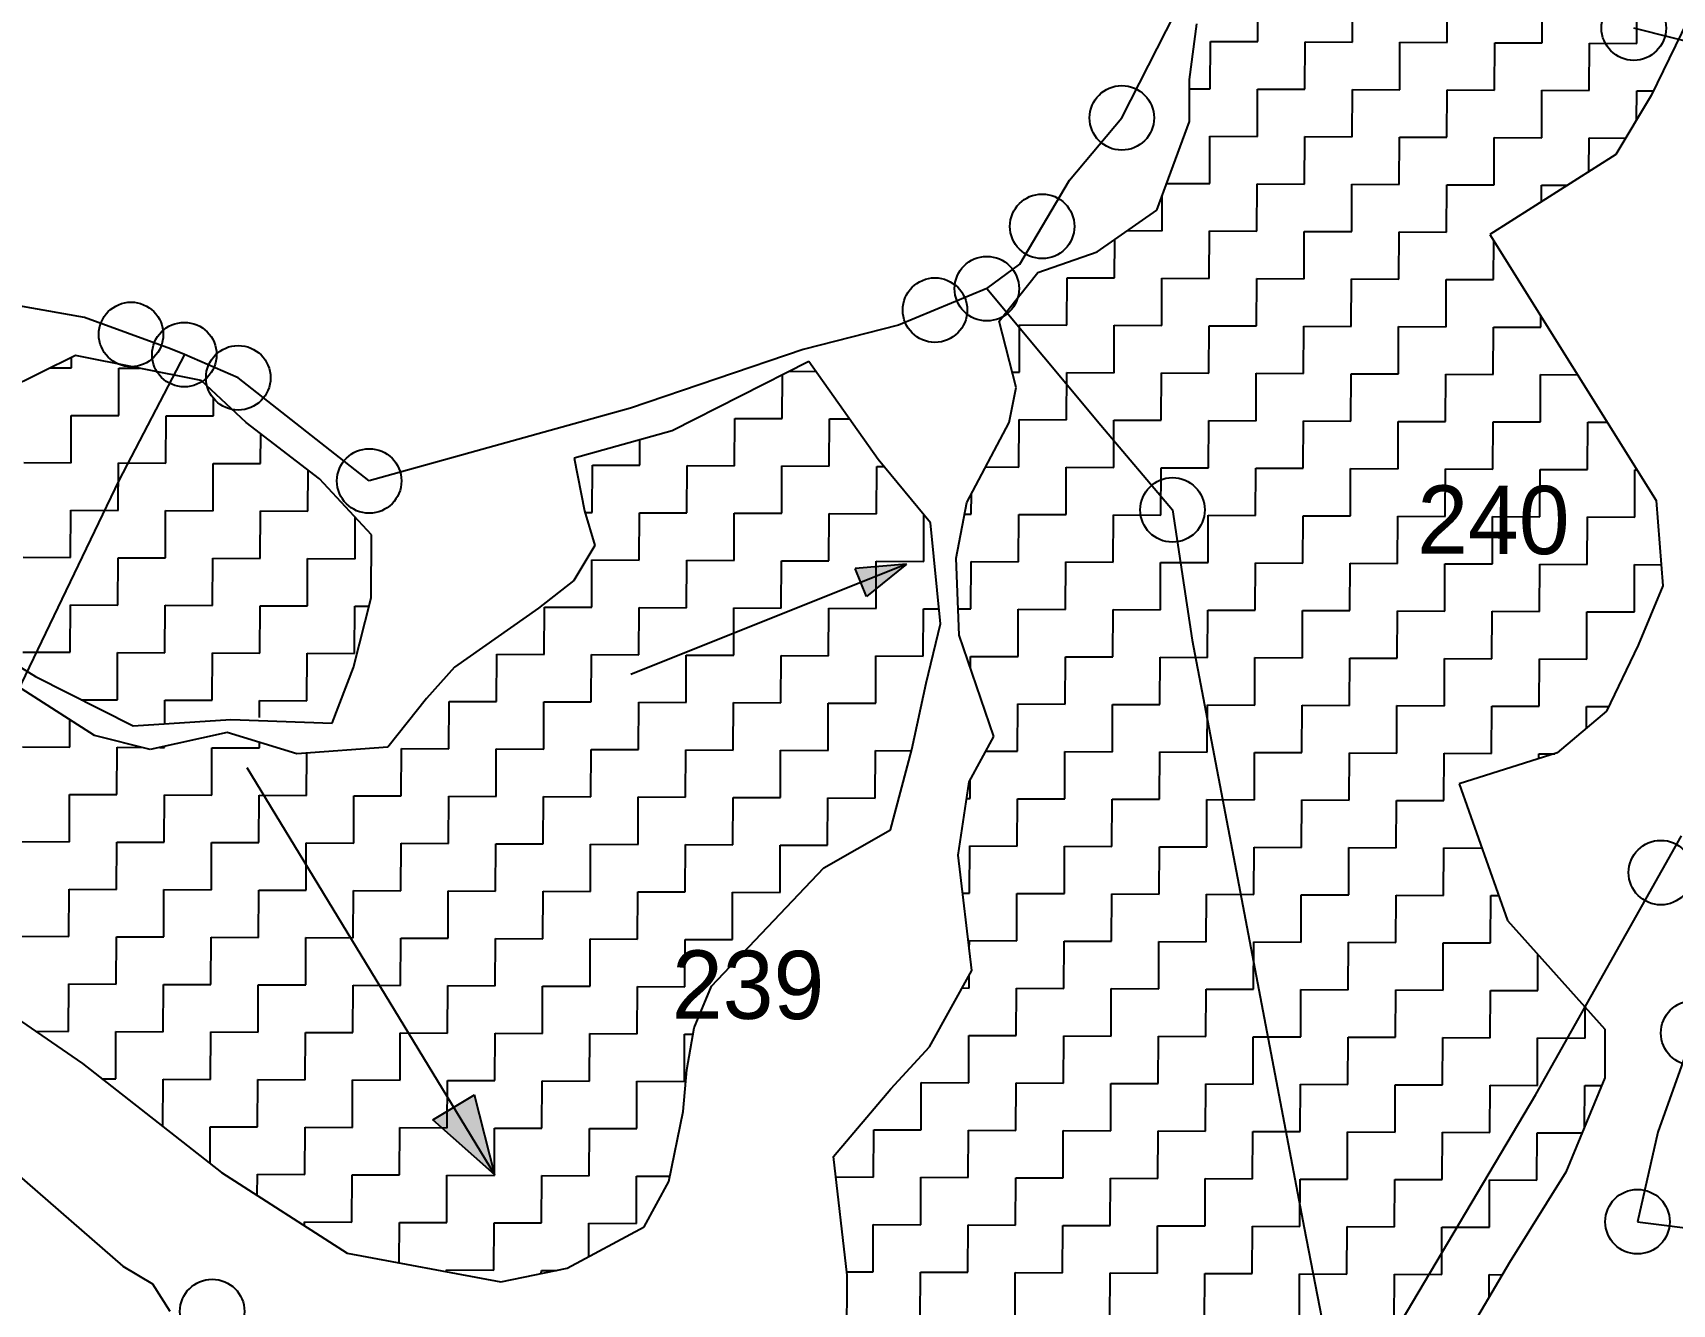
# Model space of a CAD drawing. Header units: metres. Extents: x 281411 to 286097, y 2026212 to 2030446.
# Drawn here: x 284972.3 to 285423.6, y 2029069.6 to 2029419.7 of the extents above; entities that cross this region are included whole.
import ezdxf
from ezdxf.enums import TextEntityAlignment as Align

# ---------------------------------------------------------------- set-up
doc = ezdxf.new("R2010")
doc.units = ezdxf.units.M
for name, color, linetype in [('POLY_HATCH', 12, 'Continuous'), ('POLY_PARCEL', 6, 'Continuous'), ('TEXT_PARCEL', 7, 'Continuous'), ('V_BOUND_LINE', 7, 'Continuous')]:
    doc.layers.add(name, color=color, linetype=linetype)
doc.styles.add('TEXT_MAP', font='')
doc.styles.get('TEXT_MAP').set_extended_font_data('Kruti Dev 050')

msp = doc.modelspace()

# ---------------------------------------------------------------- hatches: boundary and pattern name
h = msp.add_hatch(color=256)
h.paths.add_polyline_path([(285200.2, 2029268.39), (285201.74, 2029264.53), (285212.79, 2029273.44)])
h.paths.add_polyline_path([(285212.79, 2029273.44), (285198.65, 2029272.24), (285200.2, 2029268.39)])
h = msp.add_hatch(color=256)
h.paths.add_polyline_path([(285088.11, 2029123.84), (285082.42, 2029120.38), (285099.43, 2029105.23)])
h.paths.add_polyline_path([(285099.43, 2029105.23), (285093.81, 2029127.3), (285088.11, 2029123.84)])

# ---------------------------------------------------------------- linework, layer by layer
for points in [[(285212.79, 2029273.44), (285136.92, 2029243.02)], [(285212.79, 2029273.44), (285198.65, 2029272.24)], [(285201.74, 2029264.53), (285198.65, 2029272.24)], [(285212.79, 2029273.44), (285201.74, 2029264.53)], [(285099.43, 2029105.23), (285031.27, 2029217.33)], [(285082.42, 2029120.38), (285093.81, 2029127.3)], [(285099.43, 2029105.23), (285093.81, 2029127.3)], [(285099.43, 2029105.23), (285082.42, 2029120.38)]]:
    msp.add_lwpolyline(points)
for centre in [(285412.98, 2029421.01), (285272.05, 2029396.29), (285250.13, 2029366.42), (285234.89, 2029349.27), (285220.61, 2029343.37), (284999.31, 2029336.67), (285013.98, 2029331.11), (285028.82, 2029324.73), (285064.87, 2029296.32), (285286, 2029288.35), (285420.44, 2029188.49), (285429.32, 2029144.32), (285414.01, 2029092.36), (285021.65, 2029067.64)]:
    msp.add_circle(centre, 8.88)
at = {"layer": 'POLY_HATCH', "linetype": 'Continuous'}
for p, q in [((285335.57, 2029417.16), (285335.63, 2029430.21)), ((285361.66, 2029417.04), (285361.72, 2029430.09)), ((285387.75, 2029416.92), (285387.81, 2029429.97)), ((285413.85, 2029416.81), (285413.91, 2029429.85)), ((285309.48, 2029417.28), (285309.51, 2029424.78)), ((285296.37, 2029404.29), (285296.43, 2029417.34)), ((285296.43, 2029417.34), (285309.48, 2029417.28)), ((285322.47, 2029404.17), (285322.52, 2029417.22)), ((285322.52, 2029417.22), (285335.57, 2029417.16)), ((285348.56, 2029404.05), (285348.62, 2029417.1)), ((285348.62, 2029417.1), (285361.66, 2029417.04)), ((285374.65, 2029403.94), (285374.71, 2029416.98)), ((285374.71, 2029416.98), (285387.75, 2029416.92)), ((285400.74, 2029403.82), (285400.8, 2029416.87)), ((285400.8, 2029416.87), (285413.85, 2029416.81)), ((285290.69, 2029404.32), (285296.37, 2029404.29)), ((285309.36, 2029391.19), (285309.42, 2029404.23)), ((285309.42, 2029404.23), (285322.47, 2029404.17)), ((285335.45, 2029391.07), (285335.51, 2029404.11)), ((285335.51, 2029404.11), (285348.56, 2029404.05)), ((285361.54, 2029390.95), (285361.6, 2029404)), ((285361.6, 2029404), (285374.65, 2029403.94)), ((285387.64, 2029390.83), (285387.7, 2029403.88)), ((285387.7, 2029403.88), (285400.74, 2029403.82)), ((285413.75, 2029395.76), (285413.79, 2029403.76)), ((285413.79, 2029403.76), (285418.36, 2029403.74)), ((285296.26, 2029378.2), (285296.31, 2029391.24)), ((285296.31, 2029391.24), (285309.36, 2029391.19)), ((285322.35, 2029378.08), (285322.41, 2029391.13)), ((285322.41, 2029391.13), (285335.45, 2029391.07)), ((285348.44, 2029377.96), (285348.5, 2029391.01)), ((285348.5, 2029391.01), (285361.54, 2029390.95)), ((285374.53, 2029377.84), (285374.59, 2029390.89)), ((285374.59, 2029390.89), (285387.64, 2029390.83)), ((285400.64, 2029381.49), (285400.68, 2029390.77)), ((285400.68, 2029390.77), (285410.76, 2029390.73)), ((285284.4, 2029378.25), (285296.26, 2029378.2)), ((285309.24, 2029365.09), (285309.3, 2029378.14)), ((285309.3, 2029378.14), (285322.35, 2029378.08)), ((285335.33, 2029364.98), (285335.39, 2029378.02)), ((285335.39, 2029378.02), (285348.44, 2029377.96)), ((285283.15, 2029365.21), (285283.19, 2029374.98)), ((285361.43, 2029364.86), (285361.49, 2029377.9)), ((285361.49, 2029377.9), (285374.53, 2029377.84)), ((285387.56, 2029373.22), (285387.58, 2029377.79)), ((285387.58, 2029377.79), (285394.73, 2029377.75)), ((285273.6, 2029365.25), (285283.15, 2029365.21)), ((285296.14, 2029352.11), (285296.2, 2029365.15)), ((285296.2, 2029365.15), (285309.24, 2029365.09)), ((285322.23, 2029351.99), (285322.29, 2029365.03)), ((285322.29, 2029365.03), (285335.33, 2029364.98)), ((285348.32, 2029351.87), (285348.38, 2029364.92)), ((285348.38, 2029364.92), (285361.43, 2029364.86)), ((285270.05, 2029352.22), (285270.09, 2029362.8)), ((285374.41, 2029351.75), (285374.46, 2029362.4)), ((285256.94, 2029339.24), (285257, 2029352.28)), ((285257, 2029352.28), (285270.05, 2029352.22)), ((285283.03, 2029339.12), (285283.09, 2029352.17)), ((285283.09, 2029352.17), (285296.14, 2029352.11)), ((285309.12, 2029339), (285309.18, 2029352.05)), ((285309.18, 2029352.05), (285322.23, 2029351.99)), ((285335.22, 2029338.88), (285335.28, 2029351.93)), ((285335.28, 2029351.93), (285348.32, 2029351.87)), ((285361.31, 2029338.77), (285361.37, 2029351.81)), ((285361.37, 2029351.81), (285374.41, 2029351.75)), ((285243.84, 2029326.25), (285243.9, 2029339.3)), ((285243.9, 2029339.3), (285256.94, 2029339.24)), ((285269.93, 2029326.13), (285269.99, 2029339.18)), ((285269.99, 2029339.18), (285283.03, 2029339.12)), ((285296.02, 2029326.01), (285296.08, 2029339.06)), ((285296.08, 2029339.06), (285309.12, 2029339)), ((285322.11, 2029325.9), (285322.17, 2029338.94)), ((285322.17, 2029338.94), (285335.22, 2029338.88)), ((285348.2, 2029325.78), (285348.26, 2029338.82)), ((285348.26, 2029338.82), (285361.31, 2029338.77)), ((285374.3, 2029325.66), (285374.35, 2029338.71)), ((285374.35, 2029338.71), (285387.4, 2029338.65)), ((285387.4, 2029338.65), (285387.41, 2029341.69)), ((284982.92, 2029327.43), (284982.93, 2029330.33)), ((284977.11, 2029327.45), (284982.92, 2029327.43)), ((284995.9, 2029314.32), (284995.96, 2029327.37)), ((284995.96, 2029327.37), (285001.63, 2029327.34)), ((285178.55, 2029313.5), (285178.6, 2029325.51)), ((285178.55, 2029313.5), (285178.6, 2029325.51)), ((285180.62, 2029326.54), (285187.8, 2029326.5)), ((285180.62, 2029326.54), (285187.8, 2029326.5)), ((285241.92, 2029326.26), (285243.84, 2029326.25)), ((285256.82, 2029313.15), (285256.88, 2029326.19)), ((285256.88, 2029326.19), (285269.93, 2029326.13)), ((285282.92, 2029313.03), (285282.97, 2029326.07)), ((285282.97, 2029326.07), (285296.02, 2029326.01)), ((285309.01, 2029312.91), (285309.07, 2029325.96)), ((285309.07, 2029325.96), (285322.11, 2029325.9)), ((285335.1, 2029312.79), (285335.16, 2029325.84)), ((285335.16, 2029325.84), (285348.2, 2029325.78)), ((285361.19, 2029312.67), (285361.25, 2029325.72)), ((285361.25, 2029325.72), (285374.3, 2029325.66)), ((285387.28, 2029312.56), (285387.34, 2029325.6)), ((285387.34, 2029325.6), (285397.51, 2029325.56)), ((285022, 2029314.21), (285022.02, 2029319.31)), ((284982.8, 2029301.34), (284982.86, 2029314.38)), ((284982.86, 2029314.38), (284995.9, 2029314.32)), ((285008.89, 2029301.22), (285008.95, 2029314.26)), ((285008.95, 2029314.26), (285022, 2029314.21)), ((285165.44, 2029300.51), (285165.5, 2029313.56)), ((285165.44, 2029300.51), (285165.5, 2029313.56)), ((285165.5, 2029313.56), (285178.55, 2029313.5)), ((285165.5, 2029313.56), (285178.55, 2029313.5)), ((285191.53, 2029300.39), (285191.59, 2029313.44)), ((285191.53, 2029300.39), (285191.59, 2029313.44)), ((285191.59, 2029313.44), (285197.06, 2029313.42)), ((285191.59, 2029313.44), (285197.06, 2029313.42)), ((285243.72, 2029300.16), (285243.78, 2029313.2)), ((285243.78, 2029313.2), (285256.82, 2029313.15)), ((285269.81, 2029300.04), (285269.87, 2029313.09)), ((285269.87, 2029313.09), (285282.92, 2029313.03)), ((285295.9, 2029299.92), (285295.96, 2029312.97)), ((285295.96, 2029312.97), (285309.01, 2029312.91)), ((285321.99, 2029299.8), (285322.05, 2029312.85)), ((285322.05, 2029312.85), (285335.1, 2029312.79)), ((285348.09, 2029299.69), (285348.15, 2029312.73)), ((285348.15, 2029312.73), (285361.19, 2029312.67)), ((285374.18, 2029299.57), (285374.24, 2029312.62)), ((285374.24, 2029312.62), (285387.28, 2029312.56)), ((285400.27, 2029299.45), (285400.33, 2029312.5)), ((285400.33, 2029312.5), (285405.69, 2029312.47)), ((285034.98, 2029301.1), (285035.02, 2029309.32)), ((285139.35, 2029300.63), (285139.38, 2029307.65)), ((285139.35, 2029300.63), (285139.38, 2029307.65)), ((284969.75, 2029301.4), (284982.8, 2029301.34)), ((284995.79, 2029288.23), (284995.84, 2029301.28)), ((284995.84, 2029301.28), (285008.89, 2029301.22)), ((285021.88, 2029288.11), (285021.94, 2029301.16)), ((285021.94, 2029301.16), (285034.98, 2029301.1)), ((285047.97, 2029288), (285048.02, 2029299.32)), ((285126.25, 2029287.64), (285126.3, 2029300.69)), ((285126.25, 2029287.64), (285126.3, 2029300.69)), ((285126.3, 2029300.69), (285139.35, 2029300.63)), ((285126.3, 2029300.69), (285139.35, 2029300.63)), ((285152.34, 2029287.52), (285152.4, 2029300.57)), ((285152.34, 2029287.52), (285152.4, 2029300.57)), ((285152.4, 2029300.57), (285165.44, 2029300.51)), ((285152.4, 2029300.57), (285165.44, 2029300.51)), ((285178.43, 2029287.41), (285178.49, 2029300.45)), ((285178.43, 2029287.41), (285178.49, 2029300.45)), ((285178.49, 2029300.45), (285191.53, 2029300.39)), ((285178.49, 2029300.45), (285191.53, 2029300.39)), ((285204.52, 2029287.29), (285204.58, 2029300.33)), ((285204.52, 2029287.29), (285204.58, 2029300.33)), ((285204.58, 2029300.33), (285206.55, 2029300.33)), ((285204.58, 2029300.33), (285206.55, 2029300.33)), ((285234.57, 2029300.2), (285243.72, 2029300.16)), ((285256.71, 2029287.05), (285256.76, 2029300.1)), ((285256.76, 2029300.1), (285269.81, 2029300.04)), ((285282.8, 2029286.94), (285282.86, 2029299.98)), ((285282.86, 2029299.98), (285295.9, 2029299.92)), ((285308.89, 2029286.82), (285308.95, 2029299.86)), ((285308.95, 2029299.86), (285321.99, 2029299.8)), ((285334.98, 2029286.7), (285335.04, 2029299.75)), ((285335.04, 2029299.75), (285348.09, 2029299.69)), ((285361.07, 2029286.58), (285361.13, 2029299.63)), ((285361.13, 2029299.63), (285374.18, 2029299.57)), ((285387.17, 2029286.46), (285387.22, 2029299.51)), ((285387.22, 2029299.51), (285400.27, 2029299.45)), ((285413.26, 2029286.35), (285413.32, 2029299.39)), ((285413.32, 2029299.39), (285413.88, 2029299.39)), ((285230.61, 2029287.17), (285230.64, 2029292.75)), ((284982.68, 2029275.24), (284982.74, 2029288.29)), ((284982.74, 2029288.29), (284995.79, 2029288.23)), ((285008.77, 2029275.13), (285008.83, 2029288.17)), ((285008.83, 2029288.17), (285021.88, 2029288.11)), ((285034.86, 2029275.01), (285034.92, 2029288.05)), ((285034.92, 2029288.05), (285047.97, 2029288)), ((285060.96, 2029274.89), (285061.01, 2029286.32)), ((285124.28, 2029287.65), (285126.25, 2029287.64)), ((285124.28, 2029287.65), (285126.25, 2029287.64)), ((285139.23, 2029274.54), (285139.29, 2029287.58)), ((285139.23, 2029274.54), (285139.29, 2029287.58)), ((285139.29, 2029287.58), (285152.34, 2029287.52)), ((285139.29, 2029287.58), (285152.34, 2029287.52)), ((285165.32, 2029274.42), (285165.38, 2029287.47)), ((285165.32, 2029274.42), (285165.38, 2029287.47)), ((285165.38, 2029287.47), (285178.43, 2029287.41)), ((285165.38, 2029287.47), (285178.43, 2029287.41)), ((285191.42, 2029274.3), (285191.48, 2029287.35)), ((285191.42, 2029274.3), (285191.48, 2029287.35)), ((285191.48, 2029287.35), (285204.52, 2029287.29)), ((285191.48, 2029287.35), (285204.52, 2029287.29)), ((285217.51, 2029274.18), (285217.57, 2029286.99)), ((285217.51, 2029274.18), (285217.57, 2029286.99)), ((285228.78, 2029287.18), (285230.61, 2029287.17)), ((285243.6, 2029274.07), (285243.66, 2029287.11)), ((285243.66, 2029287.11), (285256.71, 2029287.05)), ((285269.69, 2029273.95), (285269.75, 2029286.99)), ((285269.75, 2029286.99), (285282.8, 2029286.94)), ((285295.78, 2029273.83), (285295.84, 2029286.88)), ((285295.84, 2029286.88), (285308.89, 2029286.82)), ((285321.88, 2029273.71), (285321.94, 2029286.76)), ((285321.94, 2029286.76), (285334.98, 2029286.7)), ((285347.97, 2029273.59), (285348.03, 2029286.64)), ((285348.03, 2029286.64), (285361.07, 2029286.58)), ((285374.06, 2029273.48), (285374.12, 2029286.52)), ((285374.12, 2029286.52), (285387.17, 2029286.46)), ((285400.15, 2029273.36), (285400.21, 2029286.41)), ((285400.21, 2029286.41), (285413.26, 2029286.35)), ((284969.63, 2029275.3), (284982.68, 2029275.24)), ((284995.67, 2029262.14), (284995.73, 2029275.19)), ((284995.73, 2029275.19), (285008.77, 2029275.13)), ((285021.76, 2029262.02), (285021.82, 2029275.07)), ((285021.82, 2029275.07), (285034.86, 2029275.01)), ((285047.85, 2029261.9), (285047.91, 2029274.95)), ((285047.91, 2029274.95), (285060.96, 2029274.89)), ((285126.13, 2029261.55), (285126.19, 2029274.6)), ((285126.13, 2029261.55), (285126.19, 2029274.6)), ((285126.19, 2029274.6), (285139.23, 2029274.54)), ((285126.19, 2029274.6), (285139.23, 2029274.54)), ((285152.22, 2029261.43), (285152.28, 2029274.48)), ((285152.22, 2029261.43), (285152.28, 2029274.48)), ((285152.28, 2029274.48), (285165.32, 2029274.42)), ((285152.28, 2029274.48), (285165.32, 2029274.42)), ((285178.31, 2029261.31), (285178.37, 2029274.36)), ((285178.31, 2029261.31), (285178.37, 2029274.36)), ((285178.37, 2029274.36), (285191.42, 2029274.3)), ((285178.37, 2029274.36), (285191.42, 2029274.3)), ((285204.4, 2029261.2), (285204.46, 2029274.24)), ((285204.4, 2029261.2), (285204.46, 2029274.24)), ((285204.46, 2029274.24), (285217.51, 2029274.18)), ((285204.46, 2029274.24), (285217.51, 2029274.18)), ((285230.5, 2029261.08), (285230.55, 2029274.13)), ((285230.55, 2029274.13), (285243.6, 2029274.07)), ((285256.59, 2029260.96), (285256.65, 2029274.01)), ((285256.65, 2029274.01), (285269.69, 2029273.95)), ((285282.68, 2029260.84), (285282.74, 2029273.89)), ((285282.74, 2029273.89), (285295.78, 2029273.83)), ((285308.77, 2029260.73), (285308.83, 2029273.77)), ((285308.83, 2029273.77), (285321.88, 2029273.71)), ((285334.86, 2029260.61), (285334.92, 2029273.65)), ((285334.92, 2029273.65), (285347.97, 2029273.59)), ((285360.96, 2029260.49), (285361.01, 2029273.54)), ((285361.01, 2029273.54), (285374.06, 2029273.48)), ((285387.05, 2029260.37), (285387.11, 2029273.42)), ((285387.11, 2029273.42), (285400.15, 2029273.36)), ((285413.14, 2029260.25), (285413.2, 2029273.3)), ((285413.2, 2029273.3), (285420.54, 2029273.27)), ((284982.56, 2029249.15), (284982.62, 2029262.2)), ((284982.62, 2029262.2), (284995.67, 2029262.14)), ((285008.65, 2029249.03), (285008.71, 2029262.08)), ((285008.71, 2029262.08), (285021.76, 2029262.02)), ((285034.75, 2029248.92), (285034.81, 2029261.96)), ((285034.81, 2029261.96), (285047.85, 2029261.9)), ((285060.84, 2029248.8), (285060.9, 2029261.84)), ((285060.9, 2029261.84), (285064.86, 2029261.83)), ((285113.02, 2029248.56), (285113.08, 2029261.61)), ((285113.02, 2029248.56), (285113.08, 2029261.61)), ((285113.08, 2029261.61), (285126.13, 2029261.55)), ((285113.08, 2029261.61), (285126.13, 2029261.55)), ((285139.11, 2029248.45), (285139.17, 2029261.49)), ((285139.11, 2029248.45), (285139.17, 2029261.49)), ((285139.17, 2029261.49), (285152.22, 2029261.43)), ((285139.17, 2029261.49), (285152.22, 2029261.43)), ((285165.21, 2029248.33), (285165.27, 2029261.37)), ((285165.21, 2029248.33), (285165.27, 2029261.37)), ((285165.27, 2029261.37), (285178.31, 2029261.31)), ((285165.27, 2029261.37), (285178.31, 2029261.31)), ((285191.3, 2029248.21), (285191.36, 2029261.26)), ((285191.3, 2029248.21), (285191.36, 2029261.26)), ((285191.36, 2029261.26), (285204.4, 2029261.2)), ((285191.36, 2029261.26), (285204.4, 2029261.2)), ((285217.39, 2029248.09), (285217.45, 2029261.14)), ((285217.39, 2029248.09), (285217.45, 2029261.14)), ((285217.45, 2029261.14), (285221.69, 2029261.12)), ((285217.45, 2029261.14), (285221.69, 2029261.12)), ((285227.01, 2029261.09), (285230.5, 2029261.08)), ((285243.48, 2029247.97), (285243.54, 2029261.02)), ((285243.54, 2029261.02), (285256.59, 2029260.96)), ((285269.57, 2029247.86), (285269.63, 2029260.9)), ((285269.63, 2029260.9), (285282.68, 2029260.84)), ((285295.67, 2029247.74), (285295.73, 2029260.78)), ((285295.73, 2029260.78), (285308.77, 2029260.73)), ((285321.76, 2029247.62), (285321.82, 2029260.67)), ((285321.82, 2029260.67), (285334.86, 2029260.61)), ((285347.85, 2029247.5), (285347.91, 2029260.55)), ((285347.91, 2029260.55), (285360.96, 2029260.49)), ((285373.94, 2029247.39), (285374, 2029260.43)), ((285374, 2029260.43), (285387.05, 2029260.37)), ((285400.03, 2029247.27), (285400.09, 2029260.31)), ((285400.09, 2029260.31), (285413.14, 2029260.25)), ((284969.52, 2029249.21), (284982.56, 2029249.15)), ((284995.55, 2029236.05), (284995.61, 2029249.09)), ((284995.61, 2029249.09), (285008.65, 2029249.03)), ((285021.64, 2029235.93), (285021.7, 2029248.98)), ((285021.7, 2029248.98), (285034.75, 2029248.92)), ((285047.73, 2029235.81), (285047.79, 2029248.86)), ((285047.79, 2029248.86), (285060.84, 2029248.8)), ((285099.92, 2029235.58), (285099.98, 2029248.62)), ((285099.92, 2029235.58), (285099.98, 2029248.62)), ((285099.98, 2029248.62), (285113.02, 2029248.56)), ((285099.98, 2029248.62), (285113.02, 2029248.56)), ((285126.01, 2029235.46), (285126.07, 2029248.5)), ((285126.01, 2029235.46), (285126.07, 2029248.5)), ((285126.07, 2029248.5), (285139.11, 2029248.45)), ((285126.07, 2029248.5), (285139.11, 2029248.45)), ((285152.1, 2029235.34), (285152.16, 2029248.39)), ((285152.1, 2029235.34), (285152.16, 2029248.39)), ((285152.16, 2029248.39), (285165.21, 2029248.33)), ((285152.16, 2029248.39), (285165.21, 2029248.33)), ((285178.19, 2029235.22), (285178.25, 2029248.27)), ((285178.19, 2029235.22), (285178.25, 2029248.27)), ((285178.25, 2029248.27), (285191.3, 2029248.21)), ((285178.25, 2029248.27), (285191.3, 2029248.21)), ((285204.29, 2029235.1), (285204.34, 2029248.15)), ((285204.29, 2029235.1), (285204.34, 2029248.15)), ((285204.34, 2029248.15), (285217.39, 2029248.09)), ((285204.34, 2029248.15), (285217.39, 2029248.09)), ((285230.42, 2029244.71), (285230.44, 2029248.03)), ((285230.44, 2029248.03), (285243.48, 2029247.97)), ((285256.47, 2029234.87), (285256.53, 2029247.92)), ((285256.53, 2029247.92), (285269.57, 2029247.86)), ((285282.56, 2029234.75), (285282.62, 2029247.8)), ((285282.62, 2029247.8), (285295.67, 2029247.74)), ((285308.65, 2029234.63), (285308.71, 2029247.68)), ((285308.71, 2029247.68), (285321.76, 2029247.62)), ((285334.75, 2029234.52), (285334.8, 2029247.56)), ((285334.8, 2029247.56), (285347.85, 2029247.5)), ((285360.84, 2029234.4), (285360.9, 2029247.44)), ((285360.9, 2029247.44), (285373.94, 2029247.39)), ((285386.93, 2029234.28), (285386.99, 2029247.33)), ((285386.99, 2029247.33), (285400.03, 2029247.27)), ((284985.61, 2029236.09), (284995.55, 2029236.05)), ((285008.57, 2029229.46), (285008.6, 2029235.99)), ((285008.6, 2029235.99), (285021.64, 2029235.93)), ((285034.67, 2029231.2), (285034.69, 2029235.87)), ((285034.69, 2029235.87), (285047.73, 2029235.81)), ((285086.81, 2029222.59), (285086.87, 2029235.64)), ((285086.81, 2029222.59), (285086.87, 2029235.64)), ((285086.87, 2029235.64), (285099.92, 2029235.58)), ((285086.87, 2029235.64), (285099.92, 2029235.58)), ((285112.9, 2029222.47), (285112.96, 2029235.52)), ((285112.9, 2029222.47), (285112.96, 2029235.52)), ((285112.96, 2029235.52), (285126.01, 2029235.46)), ((285112.96, 2029235.52), (285126.01, 2029235.46)), ((285139, 2029222.35), (285139.06, 2029235.4)), ((285139, 2029222.35), (285139.06, 2029235.4)), ((285139.06, 2029235.4), (285152.1, 2029235.34)), ((285139.06, 2029235.4), (285152.1, 2029235.34)), ((285165.09, 2029222.24), (285165.15, 2029235.28)), ((285165.09, 2029222.24), (285165.15, 2029235.28)), ((285165.15, 2029235.28), (285178.19, 2029235.22)), ((285165.15, 2029235.28), (285178.19, 2029235.22)), ((285191.18, 2029222.12), (285191.24, 2029235.16)), ((285191.18, 2029222.12), (285191.24, 2029235.16)), ((285191.24, 2029235.16), (285204.29, 2029235.1)), ((285191.24, 2029235.16), (285204.29, 2029235.1)), ((285243.36, 2029221.88), (285243.42, 2029234.93)), ((285243.42, 2029234.93), (285256.47, 2029234.87)), ((285269.46, 2029221.76), (285269.52, 2029234.81)), ((285269.52, 2029234.81), (285282.56, 2029234.75)), ((285295.55, 2029221.65), (285295.61, 2029234.69)), ((285295.61, 2029234.69), (285308.65, 2029234.63)), ((285321.64, 2029221.53), (285321.7, 2029234.57)), ((285321.7, 2029234.57), (285334.75, 2029234.52)), ((285347.73, 2029221.41), (285347.79, 2029234.46)), ((285347.79, 2029234.46), (285360.84, 2029234.4)), ((285373.82, 2029221.29), (285373.88, 2029234.34)), ((285373.88, 2029234.34), (285386.93, 2029234.28)), ((285399.95, 2029228.22), (285399.98, 2029234.22)), ((285399.98, 2029234.22), (285406.07, 2029234.19)), ((284982.45, 2029223.06), (284982.48, 2029230.57)), ((284982.45, 2029223.06), (284982.48, 2029230.57)), ((284969.4, 2029223.12), (284982.45, 2029223.06)), ((284969.4, 2029223.12), (284982.45, 2029223.06)), ((284995.43, 2029209.96), (284995.49, 2029223)), ((284995.43, 2029209.96), (284995.49, 2029223)), ((284995.49, 2029223), (285002.13, 2029222.97)), ((284995.49, 2029223), (285002.13, 2029222.97)), ((285007.26, 2029222.95), (285008.54, 2029222.94)), ((285007.26, 2029222.95), (285008.54, 2029222.94)), ((285008.54, 2029222.94), (285008.54, 2029223.23)), ((285008.54, 2029222.94), (285008.54, 2029223.23)), ((285021.52, 2029209.84), (285021.58, 2029222.88)), ((285021.52, 2029209.84), (285021.58, 2029222.88)), ((285021.58, 2029222.88), (285034.63, 2029222.82)), ((285021.58, 2029222.88), (285034.63, 2029222.82)), ((285034.63, 2029222.82), (285034.64, 2029224.35)), ((285034.63, 2029222.82), (285034.64, 2029224.35)), ((285047.62, 2029209.72), (285047.67, 2029221.4)), ((285047.62, 2029209.72), (285047.67, 2029221.4)), ((285073.71, 2029209.6), (285073.77, 2029222.65)), ((285073.71, 2029209.6), (285073.77, 2029222.65)), ((285073.77, 2029222.65), (285086.81, 2029222.59)), ((285073.77, 2029222.65), (285086.81, 2029222.59)), ((285099.8, 2029209.48), (285099.86, 2029222.53)), ((285099.8, 2029209.48), (285099.86, 2029222.53)), ((285099.86, 2029222.53), (285112.9, 2029222.47)), ((285099.86, 2029222.53), (285112.9, 2029222.47)), ((285125.89, 2029209.37), (285125.95, 2029222.41)), ((285125.89, 2029209.37), (285125.95, 2029222.41)), ((285125.95, 2029222.41), (285139, 2029222.35)), ((285125.95, 2029222.41), (285139, 2029222.35)), ((285151.98, 2029209.25), (285152.04, 2029222.29)), ((285151.98, 2029209.25), (285152.04, 2029222.29)), ((285152.04, 2029222.29), (285165.09, 2029222.24)), ((285152.04, 2029222.29), (285165.09, 2029222.24)), ((285178.08, 2029209.13), (285178.13, 2029222.18)), ((285178.08, 2029209.13), (285178.13, 2029222.18)), ((285178.13, 2029222.18), (285191.18, 2029222.12)), ((285178.13, 2029222.18), (285191.18, 2029222.12)), ((285204.17, 2029209.01), (285204.23, 2029222.06)), ((285204.17, 2029209.01), (285204.23, 2029222.06)), ((285204.23, 2029222.06), (285214.16, 2029222.01)), ((285204.23, 2029222.06), (285214.16, 2029222.01)), ((285234.61, 2029221.92), (285243.36, 2029221.88)), ((285256.35, 2029208.78), (285256.41, 2029221.82)), ((285256.41, 2029221.82), (285269.46, 2029221.76)), ((285282.44, 2029208.66), (285282.5, 2029221.71)), ((285282.5, 2029221.71), (285295.55, 2029221.65)), ((285308.54, 2029208.54), (285308.59, 2029221.59)), ((285308.59, 2029221.59), (285321.64, 2029221.53)), ((285334.63, 2029208.42), (285334.69, 2029221.47)), ((285334.69, 2029221.47), (285347.73, 2029221.41)), ((285360.72, 2029208.31), (285360.78, 2029221.35)), ((285360.78, 2029221.35), (285373.82, 2029221.29)), ((285386.86, 2029219.82), (285386.87, 2029221.23)), ((285386.87, 2029221.23), (285391.29, 2029221.21)), ((285230.26, 2029208.9), (285230.28, 2029213.98)), ((284982.33, 2029196.97), (284982.39, 2029210.01)), ((284982.33, 2029196.97), (284982.39, 2029210.01)), ((284982.39, 2029210.01), (284995.43, 2029209.96)), ((284982.39, 2029210.01), (284995.43, 2029209.96)), ((285008.42, 2029196.85), (285008.48, 2029209.9)), ((285008.42, 2029196.85), (285008.48, 2029209.9)), ((285008.48, 2029209.9), (285021.52, 2029209.84)), ((285008.48, 2029209.9), (285021.52, 2029209.84)), ((285034.51, 2029196.73), (285034.57, 2029209.78)), ((285034.51, 2029196.73), (285034.57, 2029209.78)), ((285034.57, 2029209.78), (285047.62, 2029209.72)), ((285034.57, 2029209.78), (285047.62, 2029209.72)), ((285060.6, 2029196.62), (285060.66, 2029209.66)), ((285060.6, 2029196.62), (285060.66, 2029209.66)), ((285060.66, 2029209.66), (285073.71, 2029209.6)), ((285060.66, 2029209.66), (285073.71, 2029209.6)), ((285086.7, 2029196.5), (285086.75, 2029209.54)), ((285086.7, 2029196.5), (285086.75, 2029209.54)), ((285086.75, 2029209.54), (285099.8, 2029209.48)), ((285086.75, 2029209.54), (285099.8, 2029209.48)), ((285112.79, 2029196.38), (285112.85, 2029209.43)), ((285112.79, 2029196.38), (285112.85, 2029209.43)), ((285112.85, 2029209.43), (285125.89, 2029209.37)), ((285112.85, 2029209.43), (285125.89, 2029209.37)), ((285138.88, 2029196.26), (285138.94, 2029209.31)), ((285138.88, 2029196.26), (285138.94, 2029209.31)), ((285138.94, 2029209.31), (285151.98, 2029209.25)), ((285138.94, 2029209.31), (285151.98, 2029209.25)), ((285164.97, 2029196.14), (285165.03, 2029209.19)), ((285164.97, 2029196.14), (285165.03, 2029209.19)), ((285165.03, 2029209.19), (285178.08, 2029209.13)), ((285165.03, 2029209.19), (285178.08, 2029209.13)), ((285191.06, 2029196.03), (285191.12, 2029209.07)), ((285191.06, 2029196.03), (285191.12, 2029209.07)), ((285191.12, 2029209.07), (285204.17, 2029209.01)), ((285191.12, 2029209.07), (285204.17, 2029209.01)), ((285229.33, 2029208.9), (285230.26, 2029208.9)), ((285243.25, 2029195.79), (285243.31, 2029208.84)), ((285243.31, 2029208.84), (285256.35, 2029208.78)), ((285269.34, 2029195.67), (285269.4, 2029208.72)), ((285269.4, 2029208.72), (285282.44, 2029208.66)), ((285295.43, 2029195.55), (285295.49, 2029208.6)), ((285295.49, 2029208.6), (285308.54, 2029208.54)), ((285321.52, 2029195.44), (285321.58, 2029208.48)), ((285321.58, 2029208.48), (285334.63, 2029208.42)), ((285347.61, 2029195.32), (285347.67, 2029208.36)), ((285347.67, 2029208.36), (285360.72, 2029208.31)), ((284969.28, 2029197.03), (284982.33, 2029196.97)), ((284969.28, 2029197.03), (284982.33, 2029196.97)), ((284995.31, 2029183.86), (284995.37, 2029196.91)), ((284995.31, 2029183.86), (284995.37, 2029196.91)), ((284995.37, 2029196.91), (285008.42, 2029196.85)), ((284995.37, 2029196.91), (285008.42, 2029196.85)), ((285021.41, 2029183.75), (285021.47, 2029196.79)), ((285021.41, 2029183.75), (285021.47, 2029196.79)), ((285021.47, 2029196.79), (285034.51, 2029196.73)), ((285021.47, 2029196.79), (285034.51, 2029196.73)), ((285047.5, 2029183.63), (285047.56, 2029196.67)), ((285047.5, 2029183.63), (285047.56, 2029196.67)), ((285047.56, 2029196.67), (285060.6, 2029196.62)), ((285047.56, 2029196.67), (285060.6, 2029196.62)), ((285073.59, 2029183.51), (285073.65, 2029196.56)), ((285073.59, 2029183.51), (285073.65, 2029196.56)), ((285073.65, 2029196.56), (285086.7, 2029196.5)), ((285073.65, 2029196.56), (285086.7, 2029196.5)), ((285099.68, 2029183.39), (285099.74, 2029196.44)), ((285099.68, 2029183.39), (285099.74, 2029196.44)), ((285099.74, 2029196.44), (285112.79, 2029196.38)), ((285099.74, 2029196.44), (285112.79, 2029196.38)), ((285125.77, 2029183.27), (285125.83, 2029196.32)), ((285125.77, 2029183.27), (285125.83, 2029196.32)), ((285125.83, 2029196.32), (285138.88, 2029196.26)), ((285125.83, 2029196.32), (285138.88, 2029196.26)), ((285151.87, 2029183.16), (285151.93, 2029196.2)), ((285151.87, 2029183.16), (285151.93, 2029196.2)), ((285151.93, 2029196.2), (285164.97, 2029196.14)), ((285151.93, 2029196.2), (285164.97, 2029196.14)), ((285177.96, 2029183.04), (285178.02, 2029196.08)), ((285177.96, 2029183.04), (285178.02, 2029196.08)), ((285178.02, 2029196.08), (285191.06, 2029196.03)), ((285178.02, 2029196.08), (285191.06, 2029196.03)), ((285230.14, 2029182.8), (285230.2, 2029195.85)), ((285230.2, 2029195.85), (285243.25, 2029195.79)), ((285256.23, 2029182.69), (285256.29, 2029195.73)), ((285256.29, 2029195.73), (285269.34, 2029195.67)), ((285282.33, 2029182.57), (285282.38, 2029195.61)), ((285282.38, 2029195.61), (285295.43, 2029195.55)), ((285308.42, 2029182.45), (285308.48, 2029195.5)), ((285308.48, 2029195.5), (285321.52, 2029195.44)), ((285334.51, 2029182.33), (285334.57, 2029195.38)), ((285334.57, 2029195.38), (285347.61, 2029195.32)), ((285360.6, 2029182.21), (285360.66, 2029195.26)), ((285360.66, 2029195.26), (285371.22, 2029195.21)), ((284982.21, 2029170.88), (284982.27, 2029183.92)), ((284982.21, 2029170.88), (284982.27, 2029183.92)), ((284982.27, 2029183.92), (284995.31, 2029183.86)), ((284982.27, 2029183.92), (284995.31, 2029183.86)), ((285008.3, 2029170.76), (285008.36, 2029183.8)), ((285008.3, 2029170.76), (285008.36, 2029183.8)), ((285008.36, 2029183.8), (285021.41, 2029183.75)), ((285008.36, 2029183.8), (285021.41, 2029183.75)), ((285034.39, 2029170.64), (285034.45, 2029183.69)), ((285034.39, 2029170.64), (285034.45, 2029183.69)), ((285034.45, 2029183.69), (285047.5, 2029183.63)), ((285034.45, 2029183.69), (285047.5, 2029183.63)), ((285060.49, 2029170.52), (285060.54, 2029183.57)), ((285060.49, 2029170.52), (285060.54, 2029183.57)), ((285060.54, 2029183.57), (285073.59, 2029183.51)), ((285060.54, 2029183.57), (285073.59, 2029183.51)), ((285086.58, 2029170.41), (285086.64, 2029183.45)), ((285086.58, 2029170.41), (285086.64, 2029183.45)), ((285086.64, 2029183.45), (285099.68, 2029183.39)), ((285086.64, 2029183.45), (285099.68, 2029183.39)), ((285112.67, 2029170.29), (285112.73, 2029183.33)), ((285112.67, 2029170.29), (285112.73, 2029183.33)), ((285112.73, 2029183.33), (285125.77, 2029183.27)), ((285112.73, 2029183.33), (285125.77, 2029183.27)), ((285138.76, 2029170.17), (285138.82, 2029183.22)), ((285138.76, 2029170.17), (285138.82, 2029183.22)), ((285138.82, 2029183.22), (285151.87, 2029183.16)), ((285138.82, 2029183.22), (285151.87, 2029183.16)), ((285164.85, 2029170.05), (285164.91, 2029183.1)), ((285164.85, 2029170.05), (285164.91, 2029183.1)), ((285164.91, 2029183.1), (285177.96, 2029183.04)), ((285164.91, 2029183.1), (285177.96, 2029183.04)), ((285228.26, 2029182.81), (285230.14, 2029182.8)), ((285243.13, 2029169.7), (285243.19, 2029182.74)), ((285243.19, 2029182.74), (285256.23, 2029182.69)), ((285269.22, 2029169.58), (285269.28, 2029182.63)), ((285269.28, 2029182.63), (285282.33, 2029182.57)), ((285295.31, 2029169.46), (285295.37, 2029182.51)), ((285295.37, 2029182.51), (285308.42, 2029182.45)), ((285321.41, 2029169.34), (285321.46, 2029182.39)), ((285321.46, 2029182.39), (285334.51, 2029182.33)), ((285347.5, 2029169.23), (285347.56, 2029182.27)), ((285347.56, 2029182.27), (285360.6, 2029182.21)), ((285373.59, 2029169.11), (285373.65, 2029182.16)), ((285373.65, 2029182.16), (285375.85, 2029182.15)), ((284969.16, 2029170.94), (284982.21, 2029170.88)), ((284969.16, 2029170.94), (284982.21, 2029170.88)), ((284995.2, 2029157.77), (284995.26, 2029170.82)), ((284995.2, 2029157.77), (284995.26, 2029170.82)), ((284995.26, 2029170.82), (285008.3, 2029170.76)), ((284995.26, 2029170.82), (285008.3, 2029170.76)), ((285021.29, 2029157.65), (285021.35, 2029170.7)), ((285021.29, 2029157.65), (285021.35, 2029170.7)), ((285021.35, 2029170.7), (285034.39, 2029170.64)), ((285021.35, 2029170.7), (285034.39, 2029170.64)), ((285047.38, 2029157.54), (285047.44, 2029170.58)), ((285047.38, 2029157.54), (285047.44, 2029170.58)), ((285047.44, 2029170.58), (285060.49, 2029170.52)), ((285047.44, 2029170.58), (285060.49, 2029170.52)), ((285073.47, 2029157.42), (285073.53, 2029170.46)), ((285073.47, 2029157.42), (285073.53, 2029170.46)), ((285073.53, 2029170.46), (285086.58, 2029170.41)), ((285073.53, 2029170.46), (285086.58, 2029170.41)), ((285099.56, 2029157.3), (285099.62, 2029170.35)), ((285099.56, 2029157.3), (285099.62, 2029170.35)), ((285099.62, 2029170.35), (285112.67, 2029170.29)), ((285099.62, 2029170.35), (285112.67, 2029170.29)), ((285125.66, 2029157.18), (285125.72, 2029170.23)), ((285125.66, 2029157.18), (285125.72, 2029170.23)), ((285125.72, 2029170.23), (285138.76, 2029170.17)), ((285125.72, 2029170.23), (285138.76, 2029170.17)), ((285151.75, 2029157.06), (285151.81, 2029170.11)), ((285151.75, 2029157.06), (285151.81, 2029170.11)), ((285151.81, 2029170.11), (285164.85, 2029170.05)), ((285151.81, 2029170.11), (285164.85, 2029170.05)), ((285230.07, 2029167.27), (285230.08, 2029169.76)), ((285230.08, 2029169.76), (285243.13, 2029169.7)), ((285256.12, 2029156.59), (285256.18, 2029169.64)), ((285256.18, 2029169.64), (285269.22, 2029169.58)), ((285282.21, 2029156.48), (285282.27, 2029169.52)), ((285282.27, 2029169.52), (285295.31, 2029169.46)), ((285308.3, 2029156.36), (285308.36, 2029169.4)), ((285308.36, 2029169.4), (285321.41, 2029169.34)), ((285334.39, 2029156.24), (285334.45, 2029169.29)), ((285334.45, 2029169.29), (285347.5, 2029169.23)), ((285360.48, 2029156.12), (285360.54, 2029169.17)), ((285360.54, 2029169.17), (285373.59, 2029169.11)), ((285386.58, 2029156), (285386.62, 2029165.99)), ((284982.09, 2029144.78), (284982.15, 2029157.83)), ((284982.09, 2029144.78), (284982.15, 2029157.83)), ((284982.15, 2029157.83), (284995.2, 2029157.77)), ((284982.15, 2029157.83), (284995.2, 2029157.77)), ((285008.18, 2029144.67), (285008.24, 2029157.71)), ((285008.18, 2029144.67), (285008.24, 2029157.71)), ((285008.24, 2029157.71), (285021.29, 2029157.65)), ((285008.24, 2029157.71), (285021.29, 2029157.65)), ((285034.28, 2029144.55), (285034.33, 2029157.59)), ((285034.28, 2029144.55), (285034.33, 2029157.59)), ((285034.33, 2029157.59), (285047.38, 2029157.54)), ((285034.33, 2029157.59), (285047.38, 2029157.54)), ((285060.37, 2029144.43), (285060.43, 2029157.48)), ((285060.37, 2029144.43), (285060.43, 2029157.48)), ((285060.43, 2029157.48), (285073.47, 2029157.42)), ((285060.43, 2029157.48), (285073.47, 2029157.42)), ((285086.46, 2029144.31), (285086.52, 2029157.36)), ((285086.46, 2029144.31), (285086.52, 2029157.36)), ((285086.52, 2029157.36), (285099.56, 2029157.3)), ((285086.52, 2029157.36), (285099.56, 2029157.3)), ((285112.55, 2029144.2), (285112.61, 2029157.24)), ((285112.55, 2029144.2), (285112.61, 2029157.24)), ((285112.61, 2029157.24), (285125.66, 2029157.18)), ((285112.61, 2029157.24), (285125.66, 2029157.18)), ((285138.64, 2029144.08), (285138.7, 2029157.12)), ((285138.64, 2029144.08), (285138.7, 2029157.12)), ((285138.7, 2029157.12), (285151.75, 2029157.06)), ((285138.7, 2029157.12), (285151.75, 2029157.06)), ((285230.02, 2029156.71), (285230.04, 2029160.3)), ((285228.07, 2029156.72), (285230.02, 2029156.71)), ((285243.01, 2029143.61), (285243.07, 2029156.65)), ((285243.07, 2029156.65), (285256.12, 2029156.59)), ((285269.1, 2029143.49), (285269.16, 2029156.53)), ((285269.16, 2029156.53), (285282.21, 2029156.48)), ((285295.2, 2029143.37), (285295.25, 2029156.42)), ((285295.25, 2029156.42), (285308.3, 2029156.36)), ((285321.29, 2029143.25), (285321.35, 2029156.3)), ((285321.35, 2029156.3), (285334.39, 2029156.24)), ((285347.38, 2029143.14), (285347.44, 2029156.18)), ((285347.44, 2029156.18), (285360.48, 2029156.12)), ((285373.47, 2029143.02), (285373.53, 2029156.06)), ((285373.53, 2029156.06), (285386.58, 2029156)), ((285399.56, 2029142.9), (285399.6, 2029151.5)), ((284973, 2029144.83), (284982.09, 2029144.78)), ((284973, 2029144.83), (284982.09, 2029144.78)), ((284995.08, 2029131.68), (284995.14, 2029144.73)), ((284995.08, 2029131.68), (284995.14, 2029144.73)), ((284995.14, 2029144.73), (285008.18, 2029144.67)), ((284995.14, 2029144.73), (285008.18, 2029144.67)), ((285021.17, 2029131.56), (285021.23, 2029144.61)), ((285021.17, 2029131.56), (285021.23, 2029144.61)), ((285021.23, 2029144.61), (285034.28, 2029144.55)), ((285021.23, 2029144.61), (285034.28, 2029144.55)), ((285047.26, 2029131.44), (285047.32, 2029144.49)), ((285047.26, 2029131.44), (285047.32, 2029144.49)), ((285047.32, 2029144.49), (285060.37, 2029144.43)), ((285047.32, 2029144.49), (285060.37, 2029144.43)), ((285073.35, 2029131.33), (285073.41, 2029144.37)), ((285073.35, 2029131.33), (285073.41, 2029144.37)), ((285073.41, 2029144.37), (285086.46, 2029144.31)), ((285073.41, 2029144.37), (285086.46, 2029144.31)), ((285099.45, 2029131.21), (285099.51, 2029144.25)), ((285099.45, 2029131.21), (285099.51, 2029144.25)), ((285099.51, 2029144.25), (285112.55, 2029144.2)), ((285099.51, 2029144.25), (285112.55, 2029144.2)), ((285125.54, 2029131.09), (285125.6, 2029144.14)), ((285125.54, 2029131.09), (285125.6, 2029144.14)), ((285125.6, 2029144.14), (285138.64, 2029144.08)), ((285125.6, 2029144.14), (285138.64, 2029144.08)), ((285151.63, 2029130.97), (285151.69, 2029144.02)), ((285151.63, 2029130.97), (285151.69, 2029144.02)), ((285151.69, 2029144.02), (285153.98, 2029144.01)), ((285151.69, 2029144.02), (285153.98, 2029144.01)), ((285229.91, 2029130.62), (285229.97, 2029143.67)), ((285229.97, 2029143.67), (285243.01, 2029143.61)), ((285256, 2029130.5), (285256.06, 2029143.55)), ((285256.06, 2029143.55), (285269.1, 2029143.49)), ((285282.09, 2029130.38), (285282.15, 2029143.43)), ((285282.15, 2029143.43), (285295.2, 2029143.37)), ((285308.18, 2029130.27), (285308.24, 2029143.31)), ((285308.24, 2029143.31), (285321.29, 2029143.25)), ((285334.27, 2029130.15), (285334.33, 2029143.19)), ((285334.33, 2029143.19), (285347.38, 2029143.14)), ((285360.37, 2029130.03), (285360.43, 2029143.08)), ((285360.43, 2029143.08), (285373.47, 2029143.02)), ((285386.46, 2029129.91), (285386.52, 2029142.96)), ((285386.52, 2029142.96), (285399.56, 2029142.9)), ((284991.3, 2029131.7), (284995.08, 2029131.68)), ((284991.3, 2029131.7), (284995.08, 2029131.68)), ((285008.07, 2029118.59), (285008.12, 2029131.62)), ((285008.07, 2029118.59), (285008.12, 2029131.62)), ((285008.12, 2029131.62), (285021.17, 2029131.56)), ((285008.12, 2029131.62), (285021.17, 2029131.56)), ((285034.16, 2029118.46), (285034.22, 2029131.5)), ((285034.16, 2029118.46), (285034.22, 2029131.5)), ((285034.22, 2029131.5), (285047.26, 2029131.44)), ((285034.22, 2029131.5), (285047.26, 2029131.44)), ((285060.25, 2029118.34), (285060.31, 2029131.39)), ((285060.25, 2029118.34), (285060.31, 2029131.39)), ((285060.31, 2029131.39), (285073.35, 2029131.33)), ((285060.31, 2029131.39), (285073.35, 2029131.33)), ((285086.34, 2029118.22), (285086.4, 2029131.27)), ((285086.34, 2029118.22), (285086.4, 2029131.27)), ((285086.4, 2029131.27), (285099.45, 2029131.21)), ((285086.4, 2029131.27), (285099.45, 2029131.21)), ((285112.43, 2029118.1), (285112.49, 2029131.15)), ((285112.43, 2029118.1), (285112.49, 2029131.15)), ((285112.49, 2029131.15), (285125.54, 2029131.09)), ((285112.49, 2029131.15), (285125.54, 2029131.09)), ((285138.53, 2029117.99), (285138.58, 2029131.03)), ((285138.53, 2029117.99), (285138.58, 2029131.03)), ((285138.58, 2029131.03), (285151.63, 2029130.97)), ((285138.58, 2029131.03), (285151.63, 2029130.97)), ((285216.8, 2029117.63), (285216.86, 2029130.68)), ((285216.86, 2029130.68), (285229.91, 2029130.62)), ((285242.89, 2029117.51), (285242.95, 2029130.56)), ((285242.95, 2029130.56), (285256, 2029130.5)), ((285268.99, 2029117.4), (285269.04, 2029130.44)), ((285269.04, 2029130.44), (285282.09, 2029130.38)), ((285295.08, 2029117.28), (285295.14, 2029130.32)), ((285295.14, 2029130.32), (285308.18, 2029130.27)), ((285321.17, 2029117.16), (285321.23, 2029130.21)), ((285321.23, 2029130.21), (285334.27, 2029130.15)), ((285347.26, 2029117.04), (285347.32, 2029130.09)), ((285347.32, 2029130.09), (285360.37, 2029130.03)), ((285373.35, 2029116.93), (285373.41, 2029129.97)), ((285373.41, 2029129.97), (285386.46, 2029129.91)), ((285399.45, 2029118.53), (285399.5, 2029129.85)), ((285399.5, 2029129.85), (285404.12, 2029129.83)), ((285021.07, 2029108.42), (285021.11, 2029118.52)), ((285021.07, 2029108.42), (285021.11, 2029118.52)), ((285021.11, 2029118.52), (285034.16, 2029118.46)), ((285021.11, 2029118.52), (285034.16, 2029118.46)), ((285047.14, 2029105.35), (285047.2, 2029118.4)), ((285047.14, 2029105.35), (285047.2, 2029118.4)), ((285047.2, 2029118.4), (285060.25, 2029118.34)), ((285047.2, 2029118.4), (285060.25, 2029118.34)), ((285073.24, 2029105.23), (285073.3, 2029118.28)), ((285073.24, 2029105.23), (285073.3, 2029118.28)), ((285073.3, 2029118.28), (285086.34, 2029118.22)), ((285073.3, 2029118.28), (285086.34, 2029118.22)), ((285099.33, 2029105.12), (285099.39, 2029118.16)), ((285099.33, 2029105.12), (285099.39, 2029118.16)), ((285099.39, 2029118.16), (285112.43, 2029118.1)), ((285099.39, 2029118.16), (285112.43, 2029118.1)), ((285125.42, 2029105), (285125.48, 2029118.04)), ((285125.42, 2029105), (285125.48, 2029118.04)), ((285125.48, 2029118.04), (285138.53, 2029117.99)), ((285125.48, 2029118.04), (285138.53, 2029117.99)), ((285203.7, 2029104.65), (285203.76, 2029117.69)), ((285203.76, 2029117.69), (285216.8, 2029117.63)), ((285229.79, 2029104.53), (285229.85, 2029117.57)), ((285229.85, 2029117.57), (285242.89, 2029117.51)), ((285255.88, 2029104.41), (285255.94, 2029117.46)), ((285255.94, 2029117.46), (285268.99, 2029117.4)), ((285281.97, 2029104.29), (285282.03, 2029117.34)), ((285282.03, 2029117.34), (285295.08, 2029117.28)), ((285308.06, 2029104.17), (285308.12, 2029117.22)), ((285308.12, 2029117.22), (285321.17, 2029117.16)), ((285334.16, 2029104.06), (285334.22, 2029117.1)), ((285334.22, 2029117.1), (285347.26, 2029117.04)), ((285360.25, 2029103.94), (285360.31, 2029116.98)), ((285360.31, 2029116.98), (285373.35, 2029116.93)), ((285386.34, 2029103.82), (285386.4, 2029116.87)), ((285386.4, 2029116.87), (285398.74, 2029116.81)), ((285034.07, 2029099.6), (285034.1, 2029105.41)), ((285034.07, 2029099.6), (285034.1, 2029105.41)), ((285034.1, 2029105.41), (285047.14, 2029105.35)), ((285034.1, 2029105.41), (285047.14, 2029105.35)), ((285060.13, 2029092.25), (285060.19, 2029105.29)), ((285060.13, 2029092.25), (285060.19, 2029105.29)), ((285060.19, 2029105.29), (285073.24, 2029105.23)), ((285060.19, 2029105.29), (285073.24, 2029105.23)), ((285086.22, 2029092.13), (285086.28, 2029105.18)), ((285086.22, 2029092.13), (285086.28, 2029105.18)), ((285086.28, 2029105.18), (285099.33, 2029105.12)), ((285086.28, 2029105.18), (285099.33, 2029105.12)), ((285112.32, 2029092.01), (285112.37, 2029105.06)), ((285112.32, 2029092.01), (285112.37, 2029105.06)), ((285112.37, 2029105.06), (285125.42, 2029105)), ((285112.37, 2029105.06), (285125.42, 2029105)), ((285138.41, 2029091.89), (285138.47, 2029104.94)), ((285138.41, 2029091.89), (285138.47, 2029104.94)), ((285138.47, 2029104.94), (285147.65, 2029104.9)), ((285138.47, 2029104.94), (285147.65, 2029104.9)), ((285193.36, 2029104.69), (285203.7, 2029104.65)), ((285216.68, 2029091.54), (285216.74, 2029104.59)), ((285216.74, 2029104.59), (285229.79, 2029104.53)), ((285242.78, 2029091.42), (285242.83, 2029104.47)), ((285242.83, 2029104.47), (285255.88, 2029104.41)), ((285268.87, 2029091.3), (285268.93, 2029104.35)), ((285268.93, 2029104.35), (285281.97, 2029104.29)), ((285294.96, 2029091.19), (285295.02, 2029104.23)), ((285295.02, 2029104.23), (285308.06, 2029104.17)), ((285321.05, 2029091.07), (285321.11, 2029104.11)), ((285321.11, 2029104.11), (285334.16, 2029104.06)), ((285347.14, 2029090.95), (285347.2, 2029104)), ((285347.2, 2029104), (285360.25, 2029103.94)), ((285373.24, 2029090.83), (285373.29, 2029103.88)), ((285373.29, 2029103.88), (285386.34, 2029103.82)), ((285047.08, 2029091.21), (285047.09, 2029092.31)), ((285047.08, 2029091.21), (285047.09, 2029092.31)), ((285047.09, 2029092.31), (285060.13, 2029092.25)), ((285047.09, 2029092.31), (285060.13, 2029092.25)), ((285073.13, 2029080.99), (285073.18, 2029092.19)), ((285073.13, 2029080.99), (285073.18, 2029092.19)), ((285073.18, 2029092.19), (285086.22, 2029092.13)), ((285073.18, 2029092.19), (285086.22, 2029092.13)), ((285099.21, 2029079.02), (285099.27, 2029092.07)), ((285099.21, 2029079.02), (285099.27, 2029092.07)), ((285099.27, 2029092.07), (285112.32, 2029092.01)), ((285099.27, 2029092.07), (285112.32, 2029092.01)), ((285125.32, 2029082.77), (285125.36, 2029091.95)), ((285125.32, 2029082.77), (285125.36, 2029091.95)), ((285125.36, 2029091.95), (285138.41, 2029091.89)), ((285125.36, 2029091.95), (285138.41, 2029091.89)), ((285203.58, 2029078.55), (285203.64, 2029091.6)), ((285203.64, 2029091.6), (285216.68, 2029091.54)), ((285229.67, 2029078.44), (285229.73, 2029091.48)), ((285229.73, 2029091.48), (285242.78, 2029091.42)), ((285255.76, 2029078.32), (285255.82, 2029091.36)), ((285255.82, 2029091.36), (285268.87, 2029091.3)), ((285281.85, 2029078.2), (285281.91, 2029091.25)), ((285281.91, 2029091.25), (285294.96, 2029091.19)), ((285307.95, 2029078.08), (285308.01, 2029091.13)), ((285308.01, 2029091.13), (285321.05, 2029091.07)), ((285334.04, 2029077.96), (285334.1, 2029091.01)), ((285334.1, 2029091.01), (285347.14, 2029090.95)), ((285360.13, 2029077.85), (285360.19, 2029090.89)), ((285360.19, 2029090.89), (285373.24, 2029090.83)), ((285086.16, 2029079.08), (285099.21, 2029079.02)), ((285086.16, 2029078.56), (285086.16, 2029079.08)), ((285086.16, 2029079.08), (285099.21, 2029079.02)), ((285086.16, 2029078.56), (285086.16, 2029079.08)), ((285112.25, 2029078.09), (285112.26, 2029078.97)), ((285112.25, 2029078.09), (285112.26, 2029078.97)), ((285112.26, 2029078.97), (285116.42, 2029078.95)), ((285112.26, 2029078.97), (285116.42, 2029078.95)), ((285196.31, 2029078.59), (285203.58, 2029078.55)), ((285216.57, 2029065.45), (285216.62, 2029078.49)), ((285216.62, 2029078.49), (285229.67, 2029078.44)), ((285242.66, 2029065.33), (285242.72, 2029078.38)), ((285242.72, 2029078.38), (285255.76, 2029078.32)), ((285268.75, 2029065.21), (285268.81, 2029078.26)), ((285268.81, 2029078.26), (285281.85, 2029078.2)), ((285294.84, 2029065.09), (285294.9, 2029078.14)), ((285294.9, 2029078.14), (285307.95, 2029078.08)), ((285320.93, 2029064.98), (285320.99, 2029078.02)), ((285320.99, 2029078.02), (285334.04, 2029077.96)), ((285347.03, 2029064.86), (285347.08, 2029077.91)), ((285347.08, 2029077.91), (285360.13, 2029077.85)), ((285373.15, 2029071.59), (285373.18, 2029077.79)), ((285373.18, 2029077.79), (285376.81, 2029077.77))]:
    msp.add_line(p, q, dxfattribs=at)
at = {"layer": 'POLY_HATCH'}
for p, q in [((285429.39, 2029426.45), (285417.74, 2029402.47)), ((285290.71, 2029406.83), (285292.7, 2029422.2)), ((285290.65, 2029395.29), (285290.71, 2029406.83)), ((285417.74, 2029402.47), (285408.05, 2029386.17)), ((285281.7, 2029370.91), (285290.65, 2029395.29)), ((285408.05, 2029386.17), (285373.32, 2029364.22)), ((285265.3, 2029359.45), (285281.7, 2029370.91)), ((285373.32, 2029364.22), (285419.16, 2029290.95)), ((285248.92, 2029353.75), (285265.3, 2029359.45)), ((285238.28, 2029340.34), (285248.92, 2029353.75)), ((285243.01, 2029322.06), (285238.28, 2029340.34)), ((284983.99, 2029330.85), (284964.71, 2029321.33)), ((285018.59, 2029323.97), (284983.99, 2029330.85)), ((285185.88, 2029329.2), (285148.28, 2029310.15)), ((285205, 2029302.2), (285185.88, 2029329.2)), ((285031.04, 2029312.38), (285018.59, 2029323.97)), ((285241.04, 2029312.45), (285243.01, 2029322.06)), ((285051.17, 2029296.9), (285031.04, 2029312.38)), ((285229.4, 2029290.39), (285241.04, 2029312.45)), ((285148.28, 2029310.15), (285121.32, 2029302.58)), ((285121.32, 2029302.58), (285124.14, 2029288.14)), ((285219.35, 2029284.83), (285205, 2029302.2)), ((285065.53, 2029281.46), (285051.17, 2029296.9)), ((285124.14, 2029288.14), (285126.98, 2029278.52)), ((285226.44, 2029275.02), (285229.4, 2029290.39)), ((285419.16, 2029290.95), (285421, 2029267.43)), ((285222.11, 2029256.94), (285219.35, 2029284.83)), ((285065.45, 2029264.15), (285065.53, 2029281.46)), ((285126.98, 2029278.52), (285121.17, 2029268.93)), ((285227.31, 2029253.87), (285226.44, 2029275.02)), ((285121.17, 2029268.93), (285111.51, 2029261.28)), ((285421, 2029267.43), (285414.19, 2029251.12)), ((285060.55, 2029244.95), (285065.45, 2029264.15)), ((285111.51, 2029261.28), (285088.36, 2029245.04)), ((284948.08, 2029257.95), (284973.01, 2029242.46)), ((285218.19, 2029240.61), (285222.11, 2029256.94)), ((285236.8, 2029225.95), (285227.31, 2029253.87)), ((284989.2, 2029226.27), (284949.88, 2029251.44)), ((285414.19, 2029251.12), (285405.45, 2029232.89)), ((285054.71, 2029229.59), (285060.55, 2029244.95)), ((285088.36, 2029245.04), (285080.62, 2029236.43)), ((284973.01, 2029242.46), (284999.88, 2029228.88)), ((285214.26, 2029222.36), (285218.19, 2029240.61)), ((285080.62, 2029236.43), (285069.98, 2029223.02)), ((284999.88, 2029228.88), (285026.82, 2029230.68)), ((285026.82, 2029230.68), (285054.71, 2029229.59)), ((285405.45, 2029232.89), (285391.93, 2029221.42)), ((285004.57, 2029222.35), (284989.2, 2029226.27)), ((285025.75, 2029227.06), (285004.57, 2029222.35)), ((285044.96, 2029221.21), (285025.75, 2029227.06)), ((285230.01, 2029213.48), (285236.8, 2029225.95)), ((285069.98, 2029223.02), (285044.96, 2029221.21)), ((285208.39, 2029200.28), (285214.26, 2029222.36)), ((285391.93, 2029221.42), (285364.96, 2029212.89)), ((285227.03, 2029193.31), (285230.01, 2029213.48)), ((285364.96, 2029212.89), (285378.26, 2029175.33)), ((285190.06, 2029189.79), (285208.39, 2029200.28)), ((285230.74, 2029161.56), (285227.03, 2029193.31)), ((285159.14, 2029157.24), (285190.06, 2029189.79)), ((285378.26, 2029175.33), (285405.05, 2029145.41)), ((285219.1, 2029140.47), (285230.74, 2029161.56)), ((285154.28, 2029145.73), (285159.14, 2029157.24)), ((284967.69, 2029148.49), (284985.91, 2029135.91)), ((285152.3, 2029134.2), (285154.28, 2029145.73)), ((285405.05, 2029145.41), (285404.99, 2029131.95)), ((285208.47, 2029128.98), (285219.1, 2029140.47)), ((284985.91, 2029135.91), (285024.24, 2029105.94)), ((285151.29, 2029122.67), (285152.3, 2029134.2)), ((285404.99, 2029131.95), (285394.3, 2029106.04)), ((285192.72, 2029110.34), (285208.47, 2029128.98)), ((285147.35, 2029103.46), (285151.29, 2029122.67)), ((285196.42, 2029077.64), (285192.72, 2029110.34)), ((285024.24, 2029105.94), (285058.77, 2029083.67)), ((285140.56, 2029090.99), (285147.35, 2029103.46)), ((285394.3, 2029106.04), (285378.79, 2029081.12)), ((285119.35, 2029079.55), (285140.56, 2029090.99)), ((285058.77, 2029083.67), (285101.06, 2029075.79)), ((285378.79, 2029081.12), (285362.32, 2029053.31)), ((285101.06, 2029075.79), (285119.35, 2029079.55)), ((285196.33, 2029057.45), (285196.42, 2029077.64))]:
    msp.add_line(p, q, dxfattribs=at)
at = {"layer": 'POLY_PARCEL'}
for p, q in [((285458.15, 2029409.5), (285412.98, 2029421.01)), ((285234.89, 2029349.27), (285266.24, 2029311.72)), ((285013.98, 2029331.11), (284995.97, 2029296.43)), ((285266.24, 2029311.72), (285286, 2029288.35)), ((284995.97, 2029296.43), (284963.47, 2029228.8)), ((285286, 2029288.35), (285291.43, 2029252.44)), ((285291.43, 2029252.44), (285302.8, 2029192.82)), ((285386.06, 2029127.38), (285426.14, 2029198.62)), ((285302.8, 2029192.82), (285322.21, 2029090.72)), ((285429.32, 2029144.32), (285419.6, 2029116.98)), ((284941.78, 2029128.25), (284997.05, 2029080.08)), ((285342.19, 2029053.56), (285386.06, 2029127.38)), ((285419.6, 2029116.98), (285414.01, 2029092.36)), ((285322.21, 2029090.72), (285328.9, 2029056.46)), ((285414.01, 2029092.36), (285480.42, 2029083.85)), ((284997.05, 2029080.08), (285005.25, 2029075.25)), ((285005.25, 2029075.25), (285010.01, 2029067.7))]:
    msp.add_line(p, q, dxfattribs=at)
at = {"layer": 'V_BOUND_LINE'}
for p, q in [((285272.05, 2029396.29), (285311.41, 2029473.51)), ((285257.64, 2029379.11), (285272.05, 2029396.29)), ((285243.97, 2029356.01), (285257.64, 2029379.11)), ((285234.89, 2029349.27), (285243.97, 2029356.01)), ((284986.49, 2029341.31), (284927.54, 2029351.86)), ((285234.89, 2029349.27), (285210.54, 2029339.21)), ((285010.2, 2029332.73), (284986.49, 2029341.31)), ((285210.54, 2029339.21), (285184.32, 2029332.51)), ((285013.98, 2029331.11), (285010.2, 2029332.73)), ((285028.82, 2029324.73), (285013.98, 2029331.11)), ((285184.32, 2029332.51), (285136.76, 2029316.34)), ((285064.87, 2029296.32), (285028.82, 2029324.73)), ((285136.76, 2029316.34), (285064.87, 2029296.32))]:
    msp.add_line(p, q, dxfattribs=at)

# ---------------------------------------------------------------- texts
at = {"layer": 'TEXT_PARCEL', "style": 'TEXT_MAP'}
for s, p in [('240', (285374.32, 2029276.23)), ('239', (285169.14, 2029148.21))]:
    msp.add_text(s, height=18.786, rotation=359.7413, dxfattribs=at).set_placement(p, align=Align.CENTER)

doc.saveas('drawing.dxf')
